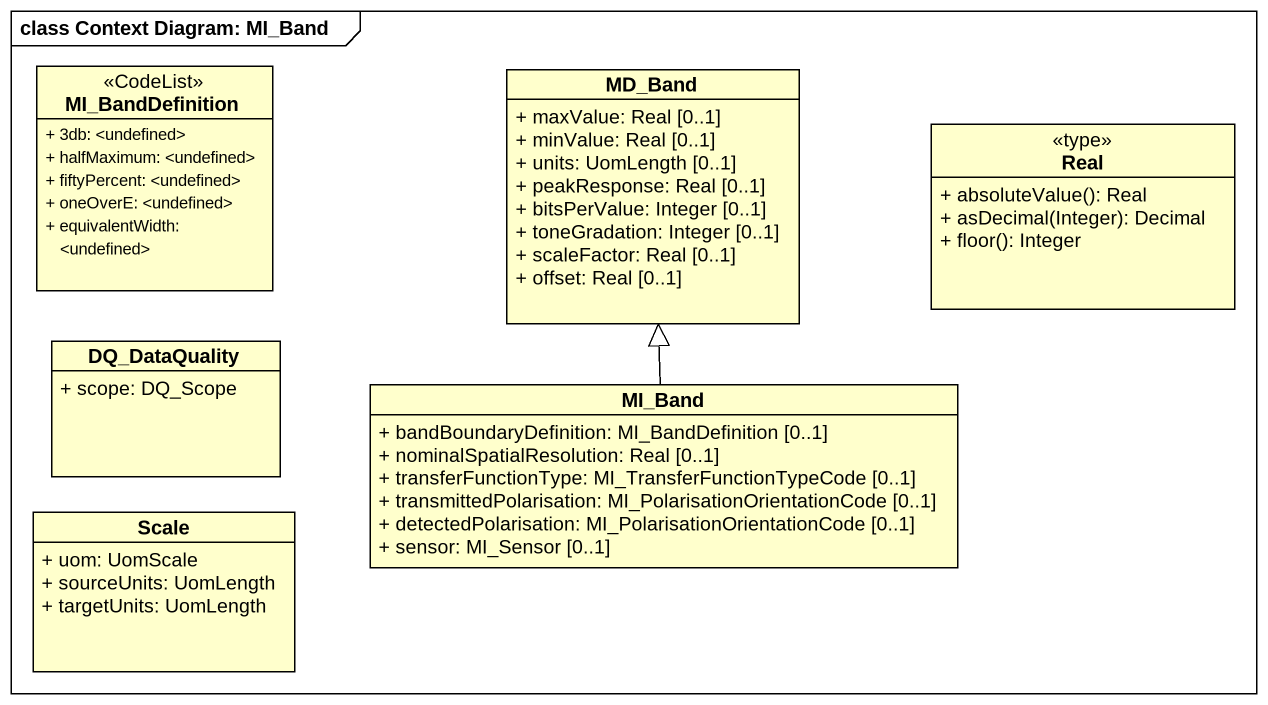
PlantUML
@startuml
mainframe class Context Diagram: MI_Band
hide circle
hide empty members
skinparam classAttributeIconSize 0
class MI_BandDefinition <<CodeList>> {
  + 3db: <undefined>
  + halfMaximum: <undefined>
  + fiftyPercent: <undefined>
  + oneOverE: <undefined>
  + equivalentWidth: <undefined>
}
class MD_Band {
  + maxValue: Real [0..1]
  + minValue: Real [0..1]
  + units: UomLength [0..1]
  + peakResponse: Real [0..1]
  + bitsPerValue: Integer [0..1]
  + toneGradation: Integer [0..1]
  + scaleFactor: Real [0..1]
  + offset: Real [0..1]
}
class Real <<type>> {
  + absoluteValue(): Real
  + asDecimal(Integer): Decimal
  + floor(): Integer
}
class DQ_DataQuality {
  + scope: DQ_Scope
}
class MI_Band {
  + bandBoundaryDefinition: MI_BandDefinition [0..1]
  + nominalSpatialResolution: Real [0..1]
  + transferFunctionType: MI_TransferFunctionTypeCode [0..1]
  + transmittedPolarisation: MI_PolarisationOrientationCode [0..1]
  + detectedPolarisation: MI_PolarisationOrientationCode [0..1]
  + sensor: MI_Sensor [0..1]
}
class "Scale" as Scale_ {
  + uom: UomScale
  + sourceUnits: UomLength
  + targetUnits: UomLength
}
MI_Band -up-|> MD_Band
@enduml
